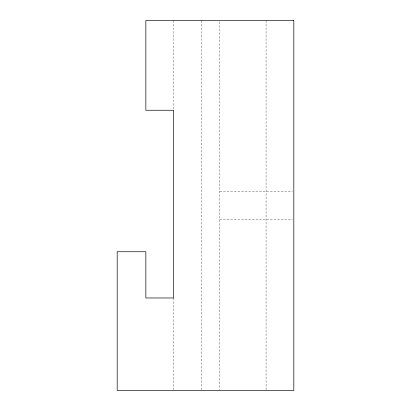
<?xml version="1.0" encoding="UTF-8"?>
<svg xmlns="http://www.w3.org/2000/svg" width="411" height="411" viewBox="0 0 411 411"><rect width="100%" height="100%" fill="white"/><g stroke="black" fill="none" stroke-linecap="round" stroke-linejoin="round"><path stroke-width="0.31" stroke-dasharray="2.06 1.54" d="M219.834 191.629L292.54 191.629M219.834 219.371L292.54 219.371M266.071 20.55L266.071 389.808M219.834 21.834L219.834 389.808M201.339 20.55L201.339 389.808M173.596 20.55L173.596 109.609M173.596 297.975L173.596 389.808"/><path stroke-width="0.62" d="M293.814 20.55L145.854 20.55L145.854 110.251L173.596 110.251L173.596 297.975L145.854 297.975L145.854 251.738L117.186 251.738L117.186 390.45L293.814 390.45L293.814 20.55"/></g></svg>
